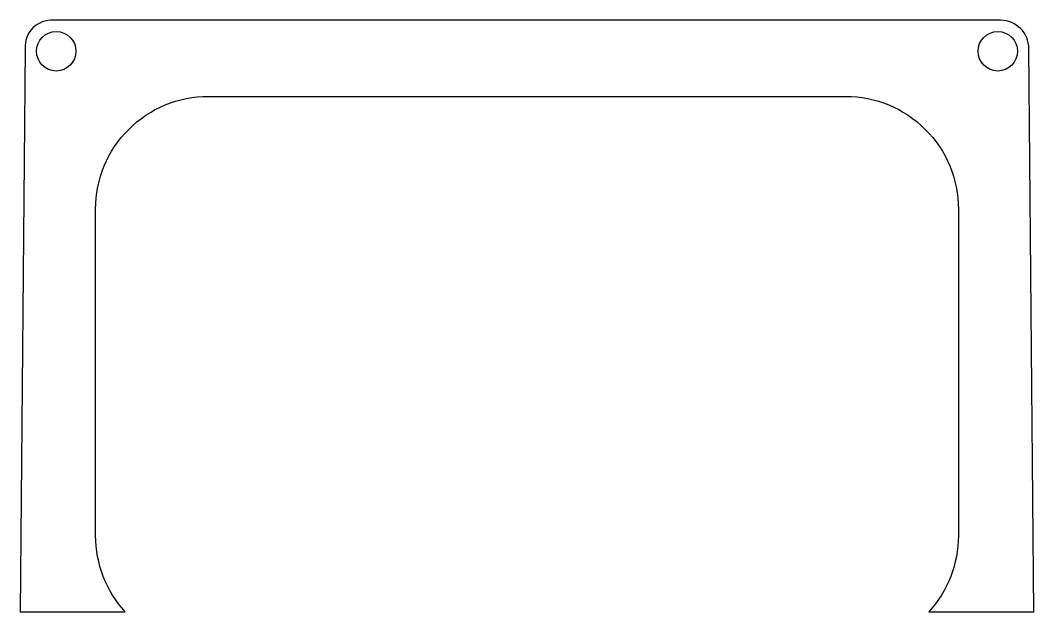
# Model space of a CAD drawing. Header units: millimetres. Extents: x 2.1 to 91.9, y -55 to -2.5.
import ezdxf

# ---------------------------------------------------------------- set-up
doc = ezdxf.new("R2010")
doc.units = ezdxf.units.MM
doc.layers.get('0').update_dxf_attribs({"linetype": 'CONTINUOUS'})

msp = doc.modelspace()

# ---------------------------------------------------------------- linework, layer by layer
msp.add_lwpolyline([(2.065, -55), (11.373, -55, -0.187454), (8.75, -48.248), (8.75, -19.25, -0.414214), (18.75, -9.25), (75.25, -9.25, -0.414214), (85.25, -19.25), (85.25, -48.248, -0.187454), (82.627, -55), (91.935, -55), (91.5, -5, 0.414214), (89, -2.5), (5, -2.5, 0.456632), (2.5, -5)], format="xyb", close=True)
for centre in [(5.25, -5.25), (88.75, -5.25)]:
    msp.add_circle(centre, 1.75)

doc.saveas('drawing.dxf')
